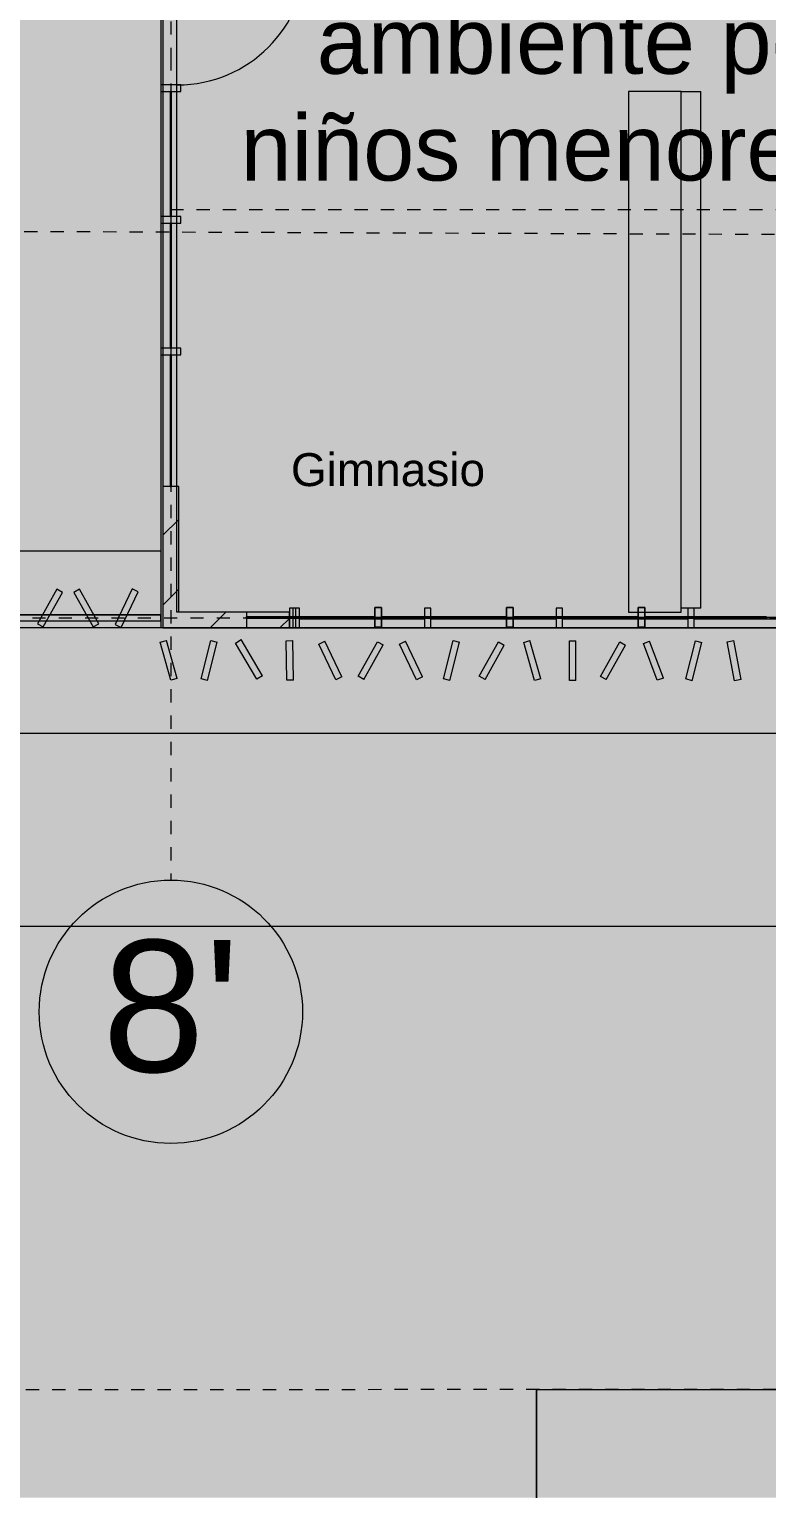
# Model space of a CAD drawing. Header units: metres. Extents: x -11.7 to 73.2, y 41.7 to 99.3.
# Drawn here: x 41.06 to 46.66, y 41.66 to 52.81 of the extents above; entities that cross this region are included whole.
import ezdxf

# ---------------------------------------------------------------- set-up
doc = ezdxf.new("R2010")
doc.units = ezdxf.units.M
for name, pattern in [('Dash dot', [0.015875, 0.00635, -0.004763, 0, -0.004763]), ('LíneaDeRejilla', [0.021, 0.012, -0.003, 0.003, -0.003]), ('Oculto', [0.006, 0.004, -0.002]), ('Overhead', [0.004, 0.0025, -0.0015])]:
    doc.linetypes.add(name, pattern=pattern)
for name, color, linetype, lineweight in [('A-BRND', 11, 'Continuous', 5), ('A-DETL', 3, 'Continuous', 5), ('A-DETL-3', 151, 'Continuous', 5), ('A-DETL-GENF', 92, 'Continuous', 5), ('A-DETL-LNOC', 90, 'Oculto', 5), ('A-FLOR-PROY', 1, 'Overhead', 5), ('A-GLAZ-CURT', 52, 'Continuous', 9), ('A-GLAZ-CWMG', 51, 'Continuous', 13), ('A-MURO', 113, 'Continuous', 9), ('A-MURO-ACHU', 111, 'Continuous', 9), ('A-PISO', 51, 'Continuous', 9), ('A-PISO-ACHU', 8, 'Continuous', 9), ('A-PUER', 31, 'Continuous', 5), ('A-TEXT-NOTA', 2, 'Continuous', 5), ('A-VENT-CORT', 52, 'Continuous', 5), ('A-VENT-CORT-MARC', 51, 'Continuous', 5), ('A-WALL', 113, 'Continuous', 18), ('S-REJI', 1, 'Continuous', 5), ('S-REJI-IDEN', 1, 'Continuous', 5)]:
    doc.layers.add(name, color=color, linetype=linetype, lineweight=lineweight)
doc.styles.add('Arial', font='arial.ttf', dxfattribs={"height": 0.5})
doc.styles.add('Arial_2', font='arial.ttf', dxfattribs={"height": 1})
doc.styles.add('Arial_3', font='arial.ttf', dxfattribs={"height": 0.25})
pattern_1 = [(45, (0, 0), (-0.265165, 0.265165), [])]

# ---------------------------------------------------------------- blocks, each defined once
blk = doc.blocks.new('Panel de sistema - Vidrio-10-1351331-Nivel 1')
at = {"layer": 'A-VENT-CORT'}
for p, q in [((-0.462, 0.005), (-0.462, 0.005)), ((-0.462, 0.005), (0.462, 0.005)), ((0.462, 0.005), (-0.462, 0.005)), ((-0.462, -0.005), (-0.462, 0.005)), ((-0.462, 0.005), (-0.462, -0.005)), ((0.462, 0.005), (0.462, 0.005)), ((0.462, 0.005), (0.462, -0.005)), ((0.462, 0.005), (0.462, -0.005)), ((-0.462, -0.005), (0.462, -0.005)), ((0.462, -0.005), (-0.462, -0.005)), ((-0.462, -0.005), (-0.462, -0.005)), ((0.462, -0.005), (0.462, -0.005))]:
    blk.add_line(p, q, dxfattribs=at)
blk = doc.blocks.new('Panel de sistema - Vidrio-10-1115117-Nivel 1')
at = {"layer": 'A-VENT-CORT'}
for p, q in [((-0.475, 0.005), (-0.475, 0.005)), ((-0.475, 0.005), (0.475, 0.005)), ((0.475, 0.005), (-0.475, 0.005)), ((-0.475, -0.005), (-0.475, 0.005)), ((-0.475, 0.005), (-0.475, -0.005)), ((0.475, 0.005), (0.475, 0.005)), ((0.475, 0.005), (0.475, -0.005)), ((0.475, 0.005), (0.475, -0.005)), ((-0.475, -0.005), (0.475, -0.005)), ((0.475, -0.005), (-0.475, -0.005)), ((-0.475, -0.005), (-0.475, -0.005)), ((0.475, -0.005), (0.475, -0.005))]:
    blk.add_line(p, q, dxfattribs=at)
blk = doc.blocks.new('Panel de sistema - Vidrio-10-1351319-Nivel 1')
at = {"layer": 'A-VENT-CORT'}
for p, q in [((-0.4875, 0.005), (-0.4875, 0.005)), ((-0.4875, 0.005), (0.4875, 0.005)), ((0.4875, 0.005), (-0.4875, 0.005)), ((-0.4875, -0.005), (-0.4875, 0.005)), ((-0.4875, 0.005), (-0.4875, -0.005)), ((0.4875, 0.005), (0.4875, 0.005)), ((0.4875, 0.005), (0.4875, -0.005)), ((0.4875, 0.005), (0.4875, -0.005)), ((-0.4875, -0.005), (0.4875, -0.005)), ((0.4875, -0.005), (-0.4875, -0.005)), ((-0.4875, -0.005), (-0.4875, -0.005)), ((0.4875, -0.005), (0.4875, -0.005))]:
    blk.add_line(p, q, dxfattribs=at)
blk = doc.blocks.new('Panel de sistema - Vidrio-10-1489519-Nivel 1')
at = {"layer": 'A-VENT-CORT'}
for p, q in [((-0.462, 0.005), (-0.462, 0.005)), ((-0.462, 0.005), (0.462, 0.005)), ((0.462, 0.005), (-0.462, 0.005)), ((-0.462, -0.005), (-0.462, 0.005)), ((-0.462, 0.005), (-0.462, -0.005)), ((0.462, 0.005), (0.462, 0.005)), ((0.462, 0.005), (0.462, -0.005)), ((0.462, 0.005), (0.462, -0.005)), ((-0.462, -0.005), (0.462, -0.005)), ((0.462, -0.005), (-0.462, -0.005)), ((-0.462, -0.005), (-0.462, -0.005)), ((0.462, -0.005), (0.462, -0.005))]:
    blk.add_line(p, q, dxfattribs=at)
blk = doc.blocks.new('Panel de sistema - Vidrio-10-1289963-Nivel 1')
at = {"layer": 'A-VENT-CORT'}
for p, q in [((-0.475, 0.005), (-0.475, 0.005)), ((-0.475, 0.005), (0.475, 0.005)), ((0.475, 0.005), (-0.475, 0.005)), ((-0.475, -0.005), (-0.475, 0.005)), ((-0.475, 0.005), (-0.475, -0.005)), ((0.475, 0.005), (0.475, 0.005)), ((0.475, 0.005), (0.475, -0.005)), ((0.475, 0.005), (0.475, -0.005)), ((-0.475, -0.005), (0.475, -0.005)), ((0.475, -0.005), (-0.475, -0.005)), ((-0.475, -0.005), (-0.475, -0.005)), ((0.475, -0.005), (0.475, -0.005))]:
    blk.add_line(p, q, dxfattribs=at)
blk = doc.blocks.new('Panel de sistema - Vidrio-10-1351320-Nivel 1')
at = {"layer": 'A-VENT-CORT'}
for p, q in [((-0.4875, 0.005), (-0.4875, 0.005)), ((-0.4875, 0.005), (0.4875, 0.005)), ((0.4875, 0.005), (-0.4875, 0.005)), ((-0.4875, -0.005), (-0.4875, 0.005)), ((-0.4875, 0.005), (-0.4875, -0.005)), ((0.4875, 0.005), (0.4875, 0.005)), ((0.4875, 0.005), (0.4875, -0.005)), ((0.4875, 0.005), (0.4875, -0.005)), ((-0.4875, -0.005), (0.4875, -0.005)), ((0.4875, -0.005), (-0.4875, -0.005)), ((-0.4875, -0.005), (-0.4875, -0.005)), ((0.4875, -0.005), (0.4875, -0.005))]:
    blk.add_line(p, q, dxfattribs=at)
blk = doc.blocks.new('Top Rail Type - Top Rail_Internal_-1327664-Nivel 1')
at = {"layer": 'A-BRND'}
for p, q in [((36.716, 48.367), (36.716, 48.367)), ((36.716, 48.367), (36.716, 48.317)), ((36.716, 48.317), (36.716, 48.367)), ((36.716, 48.367), (42.061, 48.367)), ((42.061, 48.367), (36.716, 48.367)), ((36.716, 48.317), (36.716, 48.317)), ((42.061, 48.317), (36.716, 48.317)), ((42.061, 48.317), (36.716, 48.317)), ((42.061, 48.367), (42.061, 48.317)), ((42.061, 48.317), (42.061, 48.367)), ((42.061, 48.367), (42.061, 48.367)), ((42.061, 48.317), (42.061, 48.317))]:
    blk.add_line(p, q, dxfattribs=at)
blk = doc.blocks.new('Montante rectangular - 50x150-1351317-Nivel 1')
at = {"layer": 'A-VENT-CORT-MARC'}
for p, q in [((-0.025, -0.075), (-0.025, 0.075)), ((-0.025, 0.075), (0.025, 0.075)), ((-0.025, 0.075), (-0.025, 0.075)), ((0.025, 0.075), (0.025, -0.075)), ((0.025, 0.075), (0.025, 0.075)), ((0.025, -0.075), (-0.025, -0.075)), ((-0.025, -0.075), (-0.025, -0.075)), ((0.025, -0.075), (0.025, -0.075))]:
    blk.add_line(p, q, dxfattribs=at)
blk = doc.blocks.new('Montante rectangular - 50x150-1351318-Nivel 1')
at = {"layer": 'A-VENT-CORT-MARC'}
for p, q in [((0.025, 0.075), (-0.025, 0.075)), ((-0.025, 0.075), (-0.025, -0.075)), ((-0.025, 0.075), (-0.025, 0.075)), ((0.025, -0.075), (0.025, 0.075)), ((0.025, 0.075), (0.025, 0.075)), ((-0.025, -0.075), (0.025, -0.075)), ((-0.025, -0.075), (-0.025, -0.075)), ((0.025, -0.075), (0.025, -0.075))]:
    blk.add_line(p, q, dxfattribs=at)
blk = doc.blocks.new('M_Door-Curtain-Wall-Single-Glass - M_Door-Curtain-Wall-Single-Glass-1730357-Nivel 1')
at = {"layer": 'A-PUER'}
blk.add_line((0.488, -0.051), (0.488, -1.026), dxfattribs=at)
blk.add_arc((0.488, -0.051), 0.975, 180, 270, dxfattribs=at)
blk = doc.blocks.new('Panel de sistema - Vidrio-10-1633758-Nivel 1')
at = {"layer": 'A-GLAZ-CURT'}
for p, q in [((0.475, 0.005), (-0.475, 0.005)), ((-0.475, 0.005), (-0.475, -0.005)), ((0.475, -0.005), (0.475, 0.005)), ((-0.475, -0.005), (0.475, -0.005))]:
    blk.add_line(p, q, dxfattribs=at)
at = {"layer": 'A-VENT-CORT'}
for p, q in [((-0.475, 0.005), (-0.475, 0.005)), ((0.475, 0.005), (0.475, 0.005)), ((-0.475, -0.005), (-0.475, -0.005)), ((0.475, -0.005), (0.475, -0.005))]:
    blk.add_line(p, q, dxfattribs=at)
blk = doc.blocks.new('Panel de sistema - Vidrio-10-1728377-Nivel 1')
at = {"layer": 'A-GLAZ-CURT'}
for p, q in [((0.488, 0.005), (-0.488, 0.005)), ((-0.488, 0.005), (-0.488, -0.005)), ((0.488, -0.005), (0.488, 0.005)), ((-0.488, -0.005), (0.488, -0.005))]:
    blk.add_line(p, q, dxfattribs=at)
at = {"layer": 'A-VENT-CORT'}
for p, q in [((-0.488, 0.005), (-0.488, 0.005)), ((0.488, 0.005), (0.488, 0.005)), ((-0.488, -0.005), (-0.488, -0.005)), ((0.488, -0.005), (0.488, -0.005))]:
    blk.add_line(p, q, dxfattribs=at)
blk = doc.blocks.new('Montante rectangular - 50x150-V24-Nivel 1')
at = {"layer": 'A-GLAZ-CWMG'}
for p, q in [((-0.05, 0.075), (0, 0.075)), ((-0.05, -0.075), (-0.05, 0.075)), ((0, 0.075), (0, -0.075)), ((0, -0.075), (-0.05, -0.075))]:
    blk.add_line(p, q, dxfattribs=at)
at = {"layer": 'A-VENT-CORT-MARC'}
for p, q in [((-0.05, 0.075), (-0.05, 0.075)), ((0, 0.075), (0, 0.075)), ((-0.05, -0.075), (-0.05, -0.075)), ((0, -0.075), (0, -0.075))]:
    blk.add_line(p, q, dxfattribs=at)
blk = doc.blocks.new('Montante rectangular - 50x150-V8-Nivel 1')
at = {"layer": 'A-GLAZ-CWMG'}
for p, q in [((-0.025, 0.075), (0.025, 0.075)), ((-0.025, -0.075), (-0.025, 0.075)), ((0.025, 0.075), (0.025, -0.075)), ((0.025, -0.075), (-0.025, -0.075))]:
    blk.add_line(p, q, dxfattribs=at)
at = {"layer": 'A-VENT-CORT-MARC'}
for p, q in [((-0.025, 0.075), (-0.025, 0.075)), ((0.025, 0.075), (0.025, 0.075)), ((-0.025, -0.075), (-0.025, -0.075)), ((0.025, -0.075), (0.025, -0.075))]:
    blk.add_line(p, q, dxfattribs=at)
blk = doc.blocks.new('Panel de sistema - Vidrio-10-1721448-Nivel 1')
at = {"layer": 'A-GLAZ-CURT'}
for p, q in [((0.012, 0.005), (-0.012, 0.005)), ((-0.012, 0.005), (-0.012, -0.005)), ((0.012, -0.005), (0.012, 0.005)), ((-0.012, -0.005), (0.012, -0.005))]:
    blk.add_line(p, q, dxfattribs=at)
at = {"layer": 'A-VENT-CORT'}
for p, q in [((-0.012, 0.005), (-0.012, 0.005)), ((0.012, 0.005), (0.012, 0.005)), ((-0.012, -0.005), (-0.012, -0.005)), ((0.012, -0.005), (0.012, -0.005))]:
    blk.add_line(p, q, dxfattribs=at)
blk = doc.blocks.new('Grid - 4mm-563819-Nivel 1')
at = {"layer": 'S-REJI-IDEN'}
blk.add_circle((0, 0), 0.004, dxfattribs=at)

msp = doc.modelspace()

# ---------------------------------------------------------------- hatches: boundary and pattern name
at = {"layer": 'A-DETL-GENF'}
for color, points in [(7, [(54.461, 48.342), (54.461, 48.267), (42.076, 48.267), (42.076, 55.917), (54.461, 55.917)]), (254, [(45.612, 48.387), (45.612, 52.342), (46.012, 52.342), (46.012, 48.387)]), (254, [(44.914, 42.48), (49.914, 42.48), (49.914, 41.66), (44.914, 41.66)])]:
    msp.add_hatch(color=color, dxfattribs=at).paths.add_polyline_path(points, flags=0)
at = {"layer": 'A-MURO-ACHU', "lineweight": 5}
h = msp.add_hatch(dxfattribs=at)
h.set_pattern_fill('FP_1', color=256, style=0, pattern_type=2)
h.set_pattern_definition(pattern_1)
h.paths.add_polyline_path([(42.076, 49.342), (42.196, 49.342), (42.196, 48.387), (42.196, 48.267), (42.076, 48.267)], flags=0)
for points in [[(41.167, 48.274), (41.123, 48.299), (41.27, 48.56), (41.314, 48.536)], [(41.589, 48.299), (41.546, 48.274), (41.399, 48.536), (41.442, 48.56)], [(41.758, 48.271), (41.713, 48.293), (41.843, 48.563), (41.888, 48.542)]]:
    msp.add_hatch(color=256, dxfattribs=at).paths.add_polyline_path(points, flags=0)
h = msp.add_hatch(dxfattribs=at)
h.set_pattern_fill('FP_1', color=256, style=0, pattern_type=2)
h.set_pattern_definition(pattern_1)
h.paths.add_polyline_path([(42.196, 48.267), (42.196, 48.387), (43.036, 48.387), (43.036, 48.267)], flags=0)
at = {"layer": 'A-PISO-ACHU', "lineweight": 5}
h = msp.add_hatch(color=256, dxfattribs=at)
edge = h.paths.add_edge_path(flags=0)
edge.add_line((-11.744, 67.478), (-11.744, 68.992))
edge.add_line((-11.744, 68.992), (20.68, 87.24))
edge.add_line((20.68, 87.24), (42.763, 99.321))
edge.add_line((42.763, 99.321), (49.014, 99.321))
edge.add_line((49.014, 99.321), (22.136, 84.617))
edge.add_line((22.136, 84.617), (-8.422, 67.419))
edge.add_arc((-9.969, 75.372), 8.102, 263.7019, 281.0136, ccw=False)
edge.add_arc((-12.533, 60.522), 7, 76.1603, 83.5347)
h.paths.add_polyline_path([(73.158, 99.321), (73.158, 41.66)], flags=0)
edge = h.paths.add_edge_path(flags=0)
edge.add_line((69.851, 99.321), (73.158, 99.321))
edge.add_line((65.916, 97.168), (69.851, 99.321))
edge = h.paths.add_edge_path(flags=0)
edge.add_line((73.158, 51.904), (73.158, 50.909))
edge.add_line((73.158, 50.909), (67.409, 50.912))
edge.add_line((67.409, 50.912), (67.406, 45.89))
edge.add_arc((67.769, 48.868), 3, 197.8091, 263.0532, ccw=False)
edge.add_line((64.913, 47.95), (64.926, 52.057))
edge.add_arc((67.357, 51.838), 2.44, 138.4696, 174.8617, ccw=False)
edge.add_line((65.53, 53.456), (67.412, 55.146))
edge.add_line((67.412, 55.146), (67.438, 93.14))
edge.add_line((67.438, 93.14), (65.566, 94.511))
edge.add_arc((67.872, 96.43), 3, 186.297, 219.7758, ccw=False)
edge.add_line((64.89, 96.101), (64.89, 96.179))
edge.add_line((64.89, 96.179), (64.884, 98.083))
edge.add_arc((67.871, 97.808), 3, 152.3867, 174.7408, ccw=False)
edge.add_arc((100.814, 69.292), 46.495, 139.7706, 139.9679, ccw=False)
edge.add_line((65.316, 99.321), (73.158, 99.321))
edge.add_line((65.918, 96.156), (65.916, 97.168))
edge.add_arc((67.9, 96.421), 2, 187.6142, 217.5848)
edge.add_line((66.315, 95.202), (68.416, 93.664))
edge.add_line((68.416, 93.664), (68.432, 51.911))
edge.add_line((68.432, 51.911), (73.158, 51.904))
h.paths.add_polyline_path([(20.105, 57.717), (26.684, 61.399), (27.997, 59.062), (49.236, 71.036), (49.236, 57.717)], flags=0)
edge = h.paths.add_edge_path(flags=0)
edge.add_line((-5.712, 46.001), (54.461, 46.001))
edge.add_line((54.461, 46.001), (54.461, 90.902))
edge.add_line((54.461, 90.902), (26.988, 75.873))
edge.add_line((26.988, 75.873), (-6.336, 57.118))
edge.add_arc((5.07, 53.317), 12.023, 127.3503, 161.5712, ccw=False)
edge.add_line((-2.224, 62.875), (25.532, 78.496))
edge.add_line((25.532, 78.496), (55.413, 94.842))
edge.add_arc((56.806, 92.034), 3.135, 2.608, 116.3852, ccw=False)
edge.add_line((59.938, 92.176), (59.934, 86.617))
edge.add_line((59.934, 86.617), (57.431, 79.662))
edge.add_line((57.431, 79.662), (57.411, 49.633))
edge.add_line((57.411, 49.633), (57.408, 44.767))
edge.add_arc((59.408, 44.765), 2, 179.9609, 218.8093)
edge.add_line((57.849, 43.512), (59.338, 41.66))
edge.add_line((59.338, 41.66), (54.903, 41.66))
edge.add_line((54.903, 41.66), (54.904, 42.467))
edge.add_line((54.904, 42.467), (49.904, 42.473))
edge.add_line((49.904, 42.473), (49.903, 41.66))
edge.add_line((49.903, 41.66), (40.86, 41.66))
edge.add_line((40.86, 41.66), (40.849, 42.426))
edge.add_line((40.849, 42.426), (19.669, 42.426))
edge.add_line((19.669, 42.426), (19.663, 41.66))
edge.add_line((19.663, 41.66), (-5.714, 41.66))
edge.add_line((-5.714, 41.66), (-5.712, 46.001))
h = msp.add_hatch(color=256, dxfattribs=at)
h.paths.add_polyline_path([(73.158, 99.321), (73.158, 41.66)], flags=0)
edge = h.paths.add_edge_path(flags=0)
edge.add_line((49.017, 99.321), (73.158, 99.321))
edge.add_line((65.293, 99.321), (73.158, 99.321))
edge.add_arc((100.805, 69.311), 46.495, 139.8002, 140.007)
edge.add_arc((67.844, 97.804), 3, 152.4258, 174.7799)
edge.add_line((64.856, 98.077), (64.862, 96.6))
edge.add_line((64.862, 96.6), (59.465, 93.643))
edge.add_arc((56.782, 92.022), 3.135, 31.1418, 116.4243)
edge.add_line((55.387, 94.829), (25.518, 78.463))
edge.add_line((25.518, 78.463), (-2.228, 62.823))
edge.add_arc((5.073, 53.27), 12.023, 127.3894, 158.5358)
edge.add_arc((-12.535, 60.463), 7, 276.4834, 336.479, ccw=False)
edge.add_line((-11.744, 53.508), (-11.744, 67.418))
edge.add_arc((-12.535, 60.463), 7, 76.1994, 83.5166, ccw=False)
edge.add_arc((-9.982, 75.315), 8.102, 263.741, 281.0527)
edge.add_line((-8.429, 67.363), (22.117, 84.582))
edge.add_line((22.117, 84.582), (49.017, 99.321))
h = msp.add_hatch(color=256, dxfattribs=at)
h.paths.add_polyline_path([(1.889, 47.467), (10.985, 47.467), (10.985, 48.267), (54.461, 48.267), (54.461, 46.001), (-0.727, 46.001)], flags=0)
h.paths.add_polyline_path([(54.482, 90.875), (54.482, 87.45), (-5.467, 53.863), (-1.859, 47.425), (-4.37, 46.023), (-5.685, 46.024), (-5.708, 57.472), (26.928, 75.839)], flags=0)
h = msp.add_hatch(color=256, dxfattribs=at)
h.paths.add_polyline_path([(5.018, 49.016), (5.803, 47.617), (10.835, 47.617), (10.835, 50.902), (9.21, 49.991), (8.624, 51.037)], flags=0)
h.paths.add_polyline_path([(54.311, 87.233), (50.349, 85.012), (52.11, 81.872), (54.311, 83.106)], flags=0)
h.paths.add_polyline_path([(47.963, 73.295), (20.081, 57.667), (44.086, 57.667), (44.086, 68.168), (49.221, 71.063)], flags=0)
h.paths.add_polyline_path([(-5.466, 53.862), (-1.1, 56.31), (-1.628, 57.251), (44.077, 82.871), (44.605, 81.929), (54.461, 87.454), (54.461, 80.756), (54.286, 80.658), (54.286, 77.096), (54.461, 77.194), (54.461, 74.042), (51.062, 72.13), (51.062, 55.917), (54.461, 55.917), (54.461, 48.267), (53.761, 48.267), (53.761, 47.467), (12.141, 47.467), (12.141, 48.267), (10.985, 48.267), (10.985, 47.467), (1.889, 47.467), (2.204, 47.644), (1.324, 49.214), (-1.86, 47.429)], flags=0)
h = msp.add_hatch(color=256, dxfattribs=at)
h.paths.add_polyline_path([(42.061, 55.767), (36.716, 55.767), (36.716, 48.852), (42.061, 48.852)], flags=0)
h.paths.add_polyline_path([(21.784, 60.854), (28.38, 64.552), (24.903, 70.754), (18.307, 67.056)], flags=0)
h.paths.add_polyline_path([(49.161, 73.896), (20.209, 57.667), (49.161, 57.667)], flags=0)
h.paths.add_polyline_path([(-5.465, 53.86), (-1.105, 56.308), (-1.634, 57.246), (-1.235, 57.47), (-1.043, 57.128), (17.916, 67.755), (18.104, 67.418), (44.327, 82.118), (44.474, 81.856), (54.461, 87.454), (54.461, 83.231), (58.001, 83.231), (58.001, 51.892), (54.461, 51.892), (54.461, 48.267), (10.985, 48.267), (10.985, 47.467), (1.889, 47.467), (2.226, 47.656), (1.345, 49.226), (-1.859, 47.427)], flags=0)
for points in [[(42.076, 55.917), (42.076, 48.267), (36.701, 48.267), (36.701, 55.917)], [(42.061, 48.267), (36.716, 48.267), (36.716, 55.917), (42.061, 55.917)], [(49.914, 41.66), (44.914, 41.66), (44.914, 42.48), (49.914, 42.484)]]:
    msp.add_hatch(color=256, dxfattribs=at).paths.add_polyline_path(points, flags=0)

# ---------------------------------------------------------------- linework, layer by layer
at = {"layer": 'A-DETL', "linetype": 'Dash dot'}
msp.add_line((55.722, 51.22), (-5.904, 51.457), dxfattribs=at)
at = {"layer": 'A-DETL-3'}
for p, q in [((42.076, 55.917), (42.076, 48.267)), ((46.012, 52.342), (45.612, 52.342)), ((45.612, 52.342), (45.612, 48.387)), ((46.012, 48.387), (46.012, 52.342)), ((45.612, 48.387), (46.012, 48.387)), ((42.076, 48.267), (54.461, 48.267)), ((44.914, 42.48), (44.914, 41.66)), ((49.914, 42.48), (44.914, 42.48))]:
    msp.add_line(p, q, dxfattribs=at)
at = {"layer": 'A-DETL-LNOC'}
for p, q in [((48.231, 51.442), (42.141, 51.442)), ((58.735, 42.491), (19.697, 42.464))]:
    msp.add_line(p, q, dxfattribs=at)
at = {"layer": 'A-FLOR-PROY'}
msp.add_line((12.141, 47.467), (53.761, 47.467), dxfattribs=at)
at = {"layer": 'A-MURO'}
for p, q in [((42.181, 48.387), (42.181, 55.767)), ((46.012, 48.417), (46.012, 52.342)), ((46.012, 52.342), (46.162, 52.342)), ((46.162, 48.417), (46.162, 52.342)), ((46.162, 48.417), (46.012, 48.417)), ((42.711, 48.387), (42.181, 48.387)), ((42.711, 48.387), (42.711, 48.267)), ((42.055, 48.158), (42.103, 48.171)), ((42.136, 47.869), (42.055, 48.158)), ((42.185, 47.882), (42.103, 48.171)), ((42.365, 47.881), (42.44, 48.171)), ((42.414, 47.868), (42.488, 48.159)), ((42.44, 48.171), (42.488, 48.159)), ((42.626, 48.152), (42.669, 48.178)), ((42.789, 47.878), (42.626, 48.152)), ((42.832, 47.903), (42.669, 48.178)), ((43.013, 48.169), (43.063, 48.17)), ((43.017, 47.869), (43.013, 48.169)), ((43.067, 47.87), (43.063, 48.17)), ((43.26, 48.144), (43.305, 48.165)), ((43.39, 47.873), (43.26, 48.144)), ((43.435, 47.895), (43.305, 48.165)), ((43.559, 47.901), (43.705, 48.162)), ((43.602, 47.876), (43.749, 48.138)), ((43.705, 48.162), (43.749, 48.138)), ((43.873, 48.143), (43.918, 48.165)), ((44.003, 47.873), (43.873, 48.143)), ((44.048, 47.895), (43.918, 48.165)), ((44.206, 47.88), (44.28, 48.17)), ((44.255, 47.867), (44.329, 48.158)), ((44.28, 48.17), (44.329, 48.158)), ((44.479, 47.9), (44.626, 48.162)), ((44.523, 47.876), (44.669, 48.137)), ((44.626, 48.162), (44.669, 48.137)), ((44.816, 48.156), (44.864, 48.17)), ((44.897, 47.867), (44.816, 48.156)), ((44.946, 47.881), (44.864, 48.17)), ((45.163, 47.868), (45.163, 48.168)), ((45.163, 48.168), (45.213, 48.168)), ((45.213, 47.868), (45.213, 48.168)), ((45.399, 47.899), (45.546, 48.161)), ((45.443, 47.875), (45.59, 48.137)), ((45.546, 48.161), (45.59, 48.137)), ((45.725, 48.149), (45.772, 48.167)), ((45.831, 47.869), (45.725, 48.149)), ((45.878, 47.886), (45.772, 48.167)), ((46.047, 47.879), (46.121, 48.169)), ((46.095, 47.866), (46.169, 48.157)), ((46.121, 48.169), (46.169, 48.157)), ((46.362, 48.16), (46.412, 48.17)), ((46.418, 47.865), (46.362, 48.16)), ((46.467, 47.875), (46.412, 48.17)), ((42.185, 47.882), (42.136, 47.869)), ((42.414, 47.868), (42.365, 47.881)), ((42.832, 47.903), (42.789, 47.878)), ((43.067, 47.87), (43.017, 47.869)), ((43.435, 47.895), (43.39, 47.873)), ((43.602, 47.876), (43.559, 47.901)), ((44.048, 47.895), (44.003, 47.873)), ((44.255, 47.867), (44.206, 47.88)), ((44.523, 47.876), (44.479, 47.9)), ((44.946, 47.881), (44.897, 47.867)), ((45.213, 47.868), (45.163, 47.868)), ((45.443, 47.875), (45.399, 47.899)), ((45.878, 47.886), (45.831, 47.869)), ((46.095, 47.866), (46.047, 47.879)), ((46.467, 47.875), (46.418, 47.865))]:
    msp.add_line(p, q, dxfattribs=at)
at = {"layer": 'A-PISO'}
for p, q in [((42.061, 55.917), (42.061, 48.267)), ((42.076, 53.367), (42.076, 49.342)), ((36.716, 48.852), (42.061, 48.852)), ((53.087, 48.267), (10.835, 48.267)), ((42.076, 48.267), (36.701, 48.267)), ((12.141, 47.467), (53.761, 47.467)), ((-5.712, 46.001), (54.461, 46.001)), ((44.914, 42.48), (49.914, 42.484)), ((44.914, 41.66), (44.914, 42.48))]:
    msp.add_line(p, q, dxfattribs=at)
at = {"layer": 'A-WALL'}
for p, q in [((42.076, 49.342), (42.076, 48.267)), ((42.196, 49.342), (42.076, 49.342)), ((42.196, 48.387), (42.196, 49.342)), ((41.27, 48.56), (41.123, 48.299)), ((41.167, 48.274), (41.314, 48.536)), ((41.314, 48.536), (41.27, 48.56)), ((41.442, 48.56), (41.399, 48.536)), ((41.399, 48.536), (41.546, 48.274)), ((41.589, 48.299), (41.442, 48.56)), ((41.843, 48.563), (41.713, 48.293)), ((41.758, 48.271), (41.888, 48.542)), ((41.888, 48.542), (41.843, 48.563)), ((41.123, 48.299), (41.167, 48.274)), ((41.546, 48.274), (41.589, 48.299)), ((41.713, 48.293), (41.758, 48.271)), ((43.036, 48.387), (42.196, 48.387)), ((43.036, 48.267), (43.036, 48.387)), ((42.076, 48.267), (43.036, 48.267))]:
    msp.add_line(p, q, dxfattribs=at)
at = {"layer": 'S-REJI', "linetype": 'LíneaDeRejilla'}
for p, q in [((42.136, 86.274), (42.136, 52.601)), ((42.136, 52.601), (42.136, 46.351)), ((50.384, 48.342), (6.753, 48.342))]:
    msp.add_line(p, q, dxfattribs=at)

# ---------------------------------------------------------------- block references
at = {"layer": 'A-BRND'}
msp.add_blockref('Top Rail Type - Top Rail_Internal_-1327664-Nivel 1', (0, 0), dxfattribs=at)
at = {"layer": 'A-PUER', "rotation": 89.99999999999878}
msp.add_blockref('M_Door-Curtain-Wall-Single-Glass - M_Door-Curtain-Wall-Single-Glass-1730357-Nivel 1', (42.136, 52.879), dxfattribs=at)
at = {"layer": 'A-VENT-CORT'}
for name, p, rotation in [('Panel de sistema - Vidrio-10-1633758-Nivel 1', (42.136, 51.867), 269.9999999999988), ('Panel de sistema - Vidrio-10-1633758-Nivel 1', (42.136, 50.867), 269.9999999999988), ('Panel de sistema - Vidrio-10-1728377-Nivel 1', (42.136, 49.854), 269.9999999999988), ('Panel de sistema - Vidrio-10-1721448-Nivel 1', (42.136, 49.354), 269.9999999999988), ('Panel de sistema - Vidrio-10-1351319-Nivel 1', (43.199, 48.347), 180), ('Panel de sistema - Vidrio-10-1351320-Nivel 1', (43.199, 48.347), 180), ('Panel de sistema - Vidrio-10-1633758-Nivel 1', (43.587, 48.342), 180), ('Panel de sistema - Vidrio-10-1115117-Nivel 1', (44.211, 48.347), 180), ('Panel de sistema - Vidrio-10-1289963-Nivel 1', (44.211, 48.347), 180), ('Panel de sistema - Vidrio-10-1633758-Nivel 1', (44.587, 48.342), 180), ('Panel de sistema - Vidrio-10-1115117-Nivel 1', (45.211, 48.347), 180), ('Panel de sistema - Vidrio-10-1289963-Nivel 1', (45.211, 48.347), 180), ('Panel de sistema - Vidrio-10-1633758-Nivel 1', (45.587, 48.342), 180), ('Panel de sistema - Vidrio-10-1351331-Nivel 1', (46.199, 48.347), 180), ('Panel de sistema - Vidrio-10-1489519-Nivel 1', (46.199, 48.347), 180), ('Panel de sistema - Vidrio-10-1633758-Nivel 1', (46.587, 48.342), 180)]:
    msp.add_blockref(name, p, dxfattribs=dict(at, rotation=rotation))
at = {"layer": 'A-VENT-CORT-MARC', "extrusion": (0, 0, -1), "rotation": 270.0000000000012}
for p in [(-42.136, 52.367), (-42.136, 51.367), (-42.136, 50.367)]:
    msp.add_blockref('Montante rectangular - 50x150-V8-Nivel 1', p, dxfattribs=at)
at = {"layer": 'A-VENT-CORT-MARC', "extrusion": (0, 0, -1)}
for name, p in [('Montante rectangular - 50x150-V24-Nivel 1', (-43.036, 48.342)), ('Montante rectangular - 50x150-V8-Nivel 1', (-43.087, 48.342)), ('Montante rectangular - 50x150-1351317-Nivel 1', (-43.711, 48.347)), ('Montante rectangular - 50x150-1351318-Nivel 1', (-43.711, 48.347)), ('Montante rectangular - 50x150-V8-Nivel 1', (-44.087, 48.342)), ('Montante rectangular - 50x150-1351317-Nivel 1', (-44.711, 48.347)), ('Montante rectangular - 50x150-1351318-Nivel 1', (-44.711, 48.347)), ('Montante rectangular - 50x150-V8-Nivel 1', (-45.087, 48.342)), ('Montante rectangular - 50x150-1351317-Nivel 1', (-45.711, 48.347)), ('Montante rectangular - 50x150-1351318-Nivel 1', (-45.711, 48.347)), ('Montante rectangular - 50x150-V8-Nivel 1', (-46.087, 48.342))]:
    msp.add_blockref(name, p, dxfattribs=at)
at = {"layer": 'S-REJI-IDEN', "xscale": 249.9999999999999, "yscale": 249.9999999999999, "zscale": 249.9999999999999, "rotation": 180}
msp.add_blockref('Grid - 4mm-563819-Nivel 1', (42.136, 45.351), dxfattribs=at)

# ---------------------------------------------------------------- texts
at = {"layer": 'A-TEXT-NOTA', "color": 7, "attachment_point": 1}
for s, insert, char_height, width, style in [('ambiente pedagógico ', (43.244, 52.976), 0.5, 8.53797, 'Arial'), ('niños menores 24 meses', (42.665, 52.165), 0.5, 9.70042, 'Arial'), ('Gimnasio', (43.048, 49.594), 0.25, 1.76371, 'Arial_3')]:
    msp.add_mtext(s, dxfattribs=dict(at, insert=insert, char_height=char_height, width=width, style=style))
at = {"layer": 'S-REJI-IDEN', "insert": (42.137, 45.895), "char_height": 1, "width": 1.24875, "attachment_point": 2, "line_spacing_factor": 0.941778, "style": 'Arial_2'}
msp.add_mtext("8'", dxfattribs=at)

doc.saveas('drawing.dxf')
